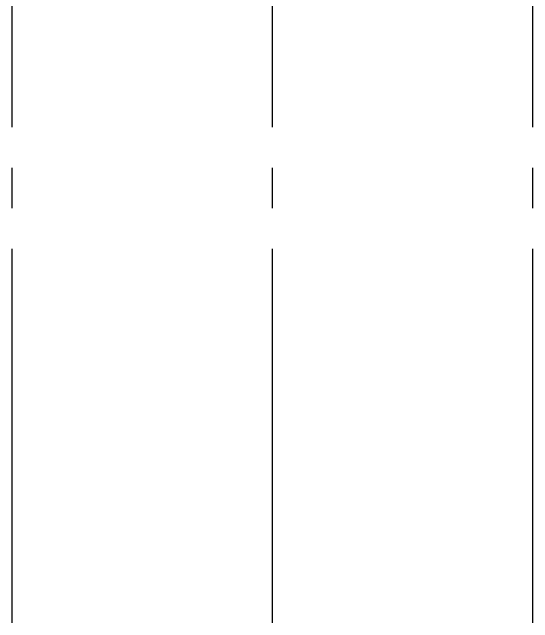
# Model space of a CAD drawing. Extents: x 692141 to 693595, y 1492301 to 1494225.
# Drawn here: x 692492.61 to 692500.61, y 1492520.19 to 1492529.58 of the extents above; entities that cross this region are included whole.
import ezdxf

# ---------------------------------------------------------------- set-up
doc = ezdxf.new("R2010")
doc.units = 0
doc.header["$MEASUREMENT"] = 0
doc.linetypes.add('CENTER2', pattern=[1.125, 0.75, -0.125, 0.125, -0.125])
doc.layers.add('Grid', color=8, linetype='CENTER2')
doc.layers.add('S-GRID', color=1, linetype='Continuous', lineweight=5)

msp = doc.modelspace()

# ---------------------------------------------------------------- linework, layer by layer
at = {"layer": 'Grid', "ltscale": 5}
for p, q in [((692492.6074, 1492522.1912), (692492.6074, 1492585.0121)), ((692496.6074, 1492522.1912), (692496.6074, 1492585.0121)), ((692500.6074, 1492522.1912), (692500.6074, 1492585.0121))]:
    msp.add_line(p, q, dxfattribs=at)
at = {"layer": 'S-GRID', "lineweight": 25}
for p, q in [((692492.6074, 1492520.1912), (692492.6074, 1492522.1912)), ((692496.6074, 1492520.1912), (692496.6074, 1492522.1912)), ((692500.6074, 1492520.1912), (692500.6074, 1492522.1912))]:
    msp.add_line(p, q, dxfattribs=at)

doc.saveas('drawing.dxf')
